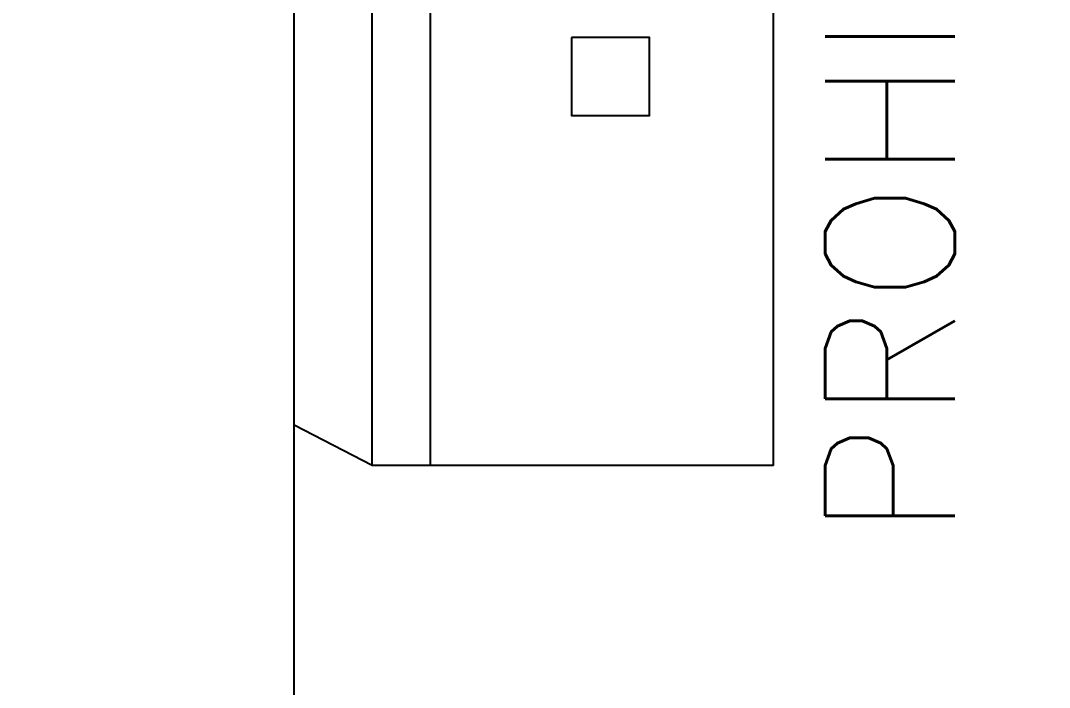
# Model space of a CAD drawing. Extents: x -30 to 1202, y 231 to 898.
# Drawn here: x 290.58 to 298.49, y 390.55 to 395.68 of the extents above; entities that cross this region are included whole.
import ezdxf

# ---------------------------------------------------------------- set-up
doc = ezdxf.new("R2010")
doc.units = 0
doc.header["$LTSCALE"] = 0.04
for name, color, linetype in [('0.5', 5, 'CONTINUOUS'), ('PISO', 1, 'CONTINUOUS'), ('PISOS', 1, 'CONTINUOUS')]:
    doc.layers.add(name, color=color, linetype=linetype)
doc.styles.get("Standard").update_dxf_attribs({"font": 'romans.shx'})

msp = doc.modelspace()

# ---------------------------------------------------------------- linework, layer by layer
at = {"layer": '0.5'}
msp.add_arc((241.6448, 369.3595), 80.5866, 170.557845, 170.557845, dxfattribs=at)
at = {"layer": 'PISO'}
for p, q in [((292.6807, 260.0606), (292.6807, 438.6342)), ((293.2807, 392.2606), (293.2807, 438.5715)), ((293.7307, 392.2606), (293.7307, 438.5715)), ((296.3707, 392.2606), (296.3707, 438.5715)), ((293.2807, 392.2606), (292.6807, 392.5718)), ((296.3707, 392.2606), (293.2807, 392.2606))]:
    msp.add_line(p, q, dxfattribs=at)
msp.add_lwpolyline([(294.816, 395.5554), (294.816, 394.9554), (295.416, 394.9554), (295.416, 395.5554)], close=True, dxfattribs=at)

# ---------------------------------------------------------------- texts
at = {"layer": 'PISOS', "color": 2, "insert": (298.0725, 429.5468), "char_height": 1, "width": 43.80146, "attachment_point": 9, "rotation": 90}
msp.add_mtext('PROHIBIDA LA ENTRADA DE AUTOS, MOTOS Y BICICLETAS', dxfattribs=at)

doc.saveas('drawing.dxf')
